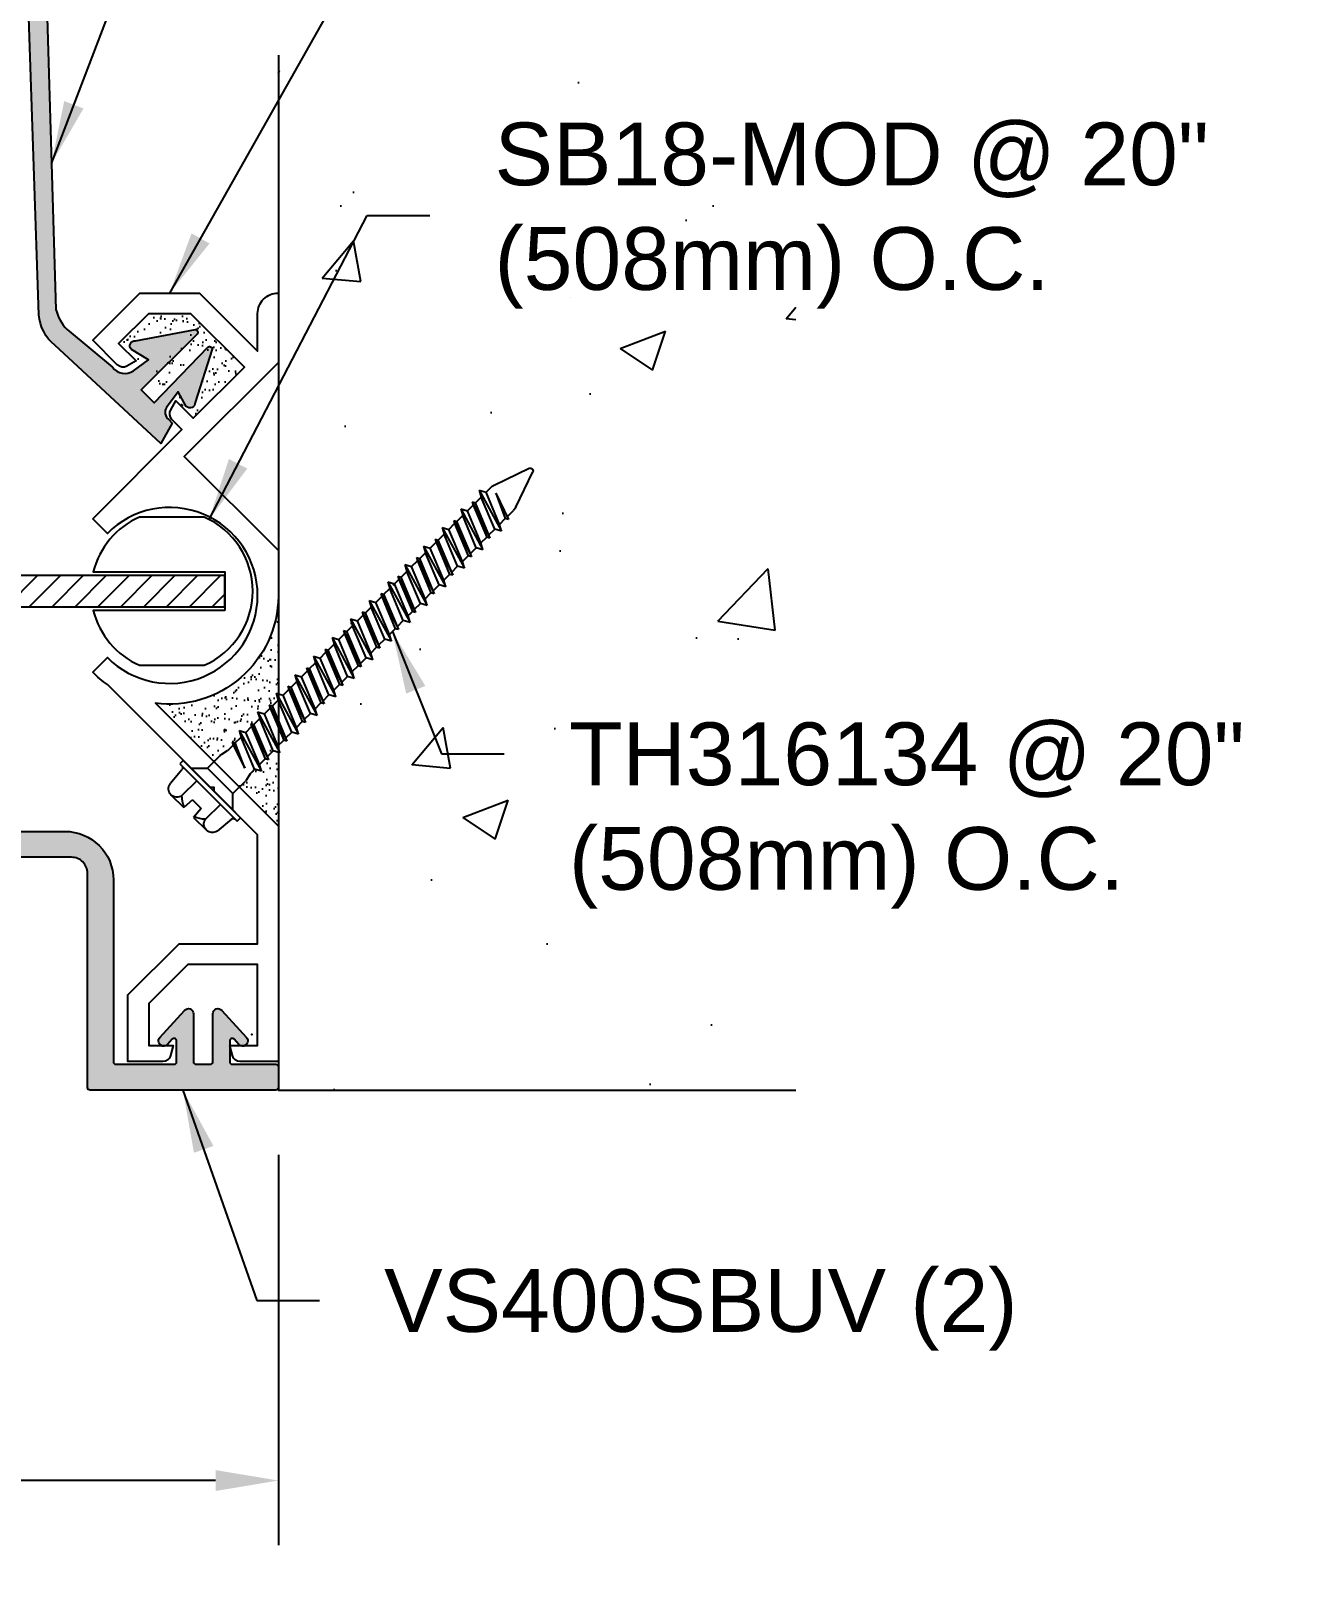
# Model space of a CAD drawing. Header units: inches. Extents: x -2.3 to 14.6, y 3.3 to 12.8.
# Drawn here: x 9.69 to 14.58, y 3.3 to 9.26 of the extents above; entities that cross this region are included whole.
import ezdxf

# ---------------------------------------------------------------- set-up
doc = ezdxf.new("R2010")
doc.units = ezdxf.units.IN
doc.header["$MEASUREMENT"] = 0
for name, color, linetype in [('Anchors', 4, 'Continuous'), ('Conditions', 1, 'Continuous'), ('Dimensions', 3, 'Continuous'), ('Fillers', 2, 'Continuous'), ('Metals', 7, 'Continuous'), ('Text', 2, 'Continuous')]:
    doc.layers.add(name, color=color, linetype=linetype)
doc.styles.add('Arial', font='arial.ttf')
doc.dimstyles.new('Arial', dxfattribs={"dimtxt": 0.2425, "dimasz": 0.2425, "dimexe": 0.25, "dimexo": 0.25, "dimgap": 0.25, "dimtad": 0, "dimtih": 1, "dimtoh": 1, "dimdec": 4, "dimzin": 3, "dimdsep": 46, "dimlunit": 4, "dimtxsty": 'Arial', "dimcen": 0.09, "dimadec": 0, "dimazin": 0, "dimtfac": 1, "dimtdec": 4, "dimtofl": 0, "dimtmove": 0, "dimatfit": 3, "dimfxl": 0, "dimfrac": 2, "dimtolj": 1, "dimtzin": 0, "dimarcsym": 0})
pattern_1 = [(142.5, (13.298924, 0), (0.00204728, 0.06262177), [0, -0.0494, 0, -0.05525, 0, -0.0528125]), (172.5, (13.298924, 0), (-0.05751774, 0.09171975), [0, -0.02665, 0, -0.044525, 0, -0.0170625]), (212.5, (13.3389, 0), (-0.1012096, 0.00018392), [0, -0.01625, 0, -0.0585, 0, -0.076375]), (222.5, (13.3389, 0), (-0.0976991, 0.02852446), [0, -0.008125, 0, -0.03835, 0, -0.043875])]

# ---------------------------------------------------------------- blocks, each defined once
blk = doc.blocks.new('Th316134')
for p, q in [((-0.1352, 1.779), (-0.129, 1.8501)), ((-0.0968, 1.8775), (-0.0272, 1.8775)), ((-0.0645, 1.7688), (-0.0645, 1.8501)), ((-0.0233, 1.8325), (-0.0272, 1.8775)), ((0.0232, 1.8325), (0.0272, 1.8775)), ((0.0272, 1.8775), (0.0967, 1.8775)), ((0.0645, 1.7688), (0.0645, 1.8501)), ((0.1352, 1.779), (0.129, 1.8501)), ((-0.0233, 1.8325), (0.0232, 1.8325)), ((-0.1568, 1.75), (-0.1568, 1.7688)), ((-0.1568, 1.7688), (0.1567, 1.7688)), ((-0.1568, 1.75), (0.1567, 1.75)), ((-0.1148, 1.75), (-0.0698, 1.705)), ((0.1148, 1.75), (0.0697, 1.705)), ((0.1567, 1.7688), (0.1567, 1.75)), ((-0.0698, 1.705), (-0.0698, 1.6379)), ((-0.0698, 1.705), (0.0697, 1.705)), ((0.0697, 1.705), (0.0697, 1.6379)), ((-0.0687, 1.6283), (-0.0633, 1.6023)), ((0.0687, 1.6283), (0.0633, 1.6023)), ((-0.0863, 1.5156), (0.0862, 1.5664)), ((-0.0737, 1.5664), (0.0321, 1.6029)), ((-0.0737, 1.5664), (-0.0623, 1.5726)), ((-0.0737, 1.5664), (-0.0623, 1.5602)), ((-0.0623, 1.5726), (0.0321, 1.6029)), ((0.0321, 1.6029), (-0.0623, 1.5602)), ((-0.0623, 1.5927), (-0.0623, 1.5726)), ((0.0623, 1.5793), (-0.0623, 1.5285)), ((-0.0623, 1.5602), (-0.0623, 1.5285)), ((0.0623, 1.5535), (-0.0623, 1.5027)), ((0.0623, 1.5927), (0.0623, 1.5793)), ((0.0862, 1.5664), (0.0623, 1.5793)), ((0.0862, 1.5664), (0.0623, 1.5535)), ((0.0623, 1.5535), (0.0623, 1.5218)), ((-0.0863, 1.5156), (-0.0623, 1.5285)), ((-0.0863, 1.5156), (-0.0623, 1.5027)), ((-0.0737, 1.4648), (0.0737, 1.5156)), ((-0.0623, 1.471), (0.0623, 1.5218)), ((0.0623, 1.5095), (-0.0623, 1.4587)), ((-0.0623, 1.5027), (-0.0623, 1.471)), ((0.0737, 1.5156), (0.0623, 1.5218)), ((0.0737, 1.5156), (0.0623, 1.5095)), ((0.0623, 1.5095), (0.0623, 1.4778)), ((-0.0863, 1.4141), (0.0862, 1.4648)), ((-0.0737, 1.4648), (-0.0623, 1.471)), ((-0.0737, 1.4648), (-0.0623, 1.4587)), ((0.0623, 1.4778), (-0.0623, 1.427)), ((-0.0623, 1.4587), (-0.0623, 1.427)), ((0.0623, 1.4519), (-0.0623, 1.4011)), ((0.0862, 1.4648), (0.0623, 1.4778)), ((0.0862, 1.4648), (0.0623, 1.4519)), ((0.0623, 1.4519), (0.0623, 1.4202)), ((-0.0863, 1.4141), (-0.0623, 1.427)), ((-0.0863, 1.4141), (-0.0623, 1.4011)), ((-0.0737, 1.3633), (0.0737, 1.4141)), ((-0.0623, 1.3694), (0.0623, 1.4202)), ((0.0623, 1.4079), (-0.0623, 1.3571)), ((-0.0623, 1.4011), (-0.0623, 1.3694)), ((0.0623, 1.3762), (-0.0623, 1.3254)), ((0.0737, 1.4141), (0.0623, 1.4202)), ((0.0737, 1.4141), (0.0623, 1.4079)), ((0.0623, 1.4079), (0.0623, 1.3762)), ((0.0862, 1.3633), (0.0623, 1.3762)), ((-0.0863, 1.3125), (0.0862, 1.3633)), ((-0.0863, 1.3125), (-0.0623, 1.3254)), ((-0.0863, 1.3125), (-0.0623, 1.2996)), ((-0.0737, 1.3633), (-0.0623, 1.3694)), ((-0.0737, 1.3633), (-0.0623, 1.3571)), ((-0.0737, 1.2617), (0.0737, 1.3125)), ((-0.0623, 1.3571), (-0.0623, 1.3254)), ((0.0623, 1.3504), (-0.0623, 1.2996)), ((-0.0623, 1.2679), (0.0623, 1.3187)), ((0.0862, 1.3633), (0.0623, 1.3504)), ((0.0623, 1.3504), (0.0623, 1.3187)), ((0.0737, 1.3125), (0.0623, 1.3187)), ((0.0737, 1.3125), (0.0623, 1.3063)), ((-0.0863, 1.2109), (0.0862, 1.2617)), ((-0.0737, 1.2617), (-0.0623, 1.2679)), ((-0.0737, 1.2617), (-0.0623, 1.2556)), ((0.0623, 1.3063), (-0.0623, 1.2556)), ((-0.0623, 1.2996), (-0.0623, 1.2679)), ((0.0623, 1.2746), (-0.0623, 1.2239)), ((-0.0623, 1.2556), (-0.0623, 1.2239)), ((0.0623, 1.3063), (0.0623, 1.2746)), ((0.0862, 1.2617), (0.0623, 1.2746)), ((0.0862, 1.2617), (0.0623, 1.2488)), ((-0.0863, 1.2109), (-0.0623, 1.2239)), ((-0.0863, 1.2109), (-0.0623, 1.198)), ((-0.0737, 1.1602), (0.0737, 1.2109)), ((0.0623, 1.2488), (-0.0623, 1.198)), ((-0.0623, 1.1663), (0.0623, 1.2171)), ((0.0623, 1.2048), (-0.0623, 1.154)), ((-0.0623, 1.198), (-0.0623, 1.1663)), ((0.0623, 1.2488), (0.0623, 1.2171)), ((0.0737, 1.2109), (0.0623, 1.2171)), ((0.0737, 1.2109), (0.0623, 1.2048)), ((0.0623, 1.2048), (0.0623, 1.1731)), ((-0.0863, 1.1094), (0.0862, 1.1602)), ((-0.0737, 1.1602), (-0.0623, 1.1663)), ((-0.0737, 1.1602), (-0.0623, 1.154)), ((0.0623, 1.1731), (-0.0623, 1.1223)), ((-0.0623, 1.154), (-0.0623, 1.1223)), ((0.0623, 1.1472), (-0.0623, 1.0965)), ((0.0862, 1.1602), (0.0623, 1.1731)), ((0.0862, 1.1602), (0.0623, 1.1472)), ((0.0623, 1.1472), (0.0623, 1.1155)), ((-0.0863, 1.1094), (-0.0623, 1.1223)), ((-0.0863, 1.1094), (-0.0623, 1.0965)), ((-0.0737, 1.0586), (0.0737, 1.1094)), ((-0.0623, 1.0648), (0.0623, 1.1155)), ((0.0623, 1.1032), (-0.0623, 1.0524)), ((-0.0623, 1.0965), (-0.0623, 1.0648)), ((0.0737, 1.1094), (0.0623, 1.1155)), ((0.0737, 1.1094), (0.0623, 1.1032)), ((0.0623, 1.1032), (0.0623, 1.0715)), ((-0.0863, 1.0078), (0.0862, 1.0586)), ((-0.0863, 1.0078), (-0.0623, 1.0207)), ((-0.0737, 1.0586), (-0.0623, 1.0648)), ((-0.0737, 1.0586), (-0.0623, 1.0524)), ((0.0623, 1.0715), (-0.0623, 1.0207)), ((-0.0623, 1.0524), (-0.0623, 1.0207)), ((0.0623, 1.0457), (-0.0623, 0.9949)), ((-0.0623, 0.9632), (0.0623, 1.014)), ((0.0862, 1.0586), (0.0623, 1.0715)), ((0.0862, 1.0586), (0.0623, 1.0457)), ((0.0623, 1.0457), (0.0623, 1.014)), ((0.0737, 1.0078), (0.0623, 1.014)), ((-0.0863, 1.0078), (-0.0623, 0.9949)), ((-0.0863, 0.9063), (0.0862, 0.957)), ((-0.0737, 0.957), (0.0737, 1.0078)), ((-0.0737, 0.957), (-0.0623, 0.9632)), ((-0.0737, 0.957), (-0.0623, 0.9509)), ((0.0623, 1.0016), (-0.0623, 0.9509)), ((-0.0623, 0.9949), (-0.0623, 0.9632)), ((0.0623, 0.97), (-0.0623, 0.9192)), ((0.0737, 1.0078), (0.0623, 1.0016)), ((0.0623, 1.0016), (0.0623, 0.97)), ((0.0862, 0.957), (0.0623, 0.97)), ((0.0862, 0.957), (0.0623, 0.9441)), ((-0.0863, 0.9063), (-0.0623, 0.9192)), ((-0.0863, 0.9063), (-0.0623, 0.8933)), ((-0.0737, 0.8555), (0.0737, 0.9063)), ((-0.0623, 0.9509), (-0.0623, 0.9192)), ((0.0623, 0.9441), (-0.0623, 0.8933)), ((-0.0623, 0.8616), (0.0623, 0.9124)), ((0.0623, 0.9001), (-0.0623, 0.8493)), ((0.0623, 0.9441), (0.0623, 0.9124)), ((0.0737, 0.9063), (0.0623, 0.9124)), ((0.0737, 0.9063), (0.0623, 0.9001)), ((0.0623, 0.9001), (0.0623, 0.8684)), ((-0.0863, 0.8047), (0.0862, 0.8555)), ((-0.0737, 0.8555), (-0.0623, 0.8616)), ((-0.0737, 0.8555), (-0.0623, 0.8493)), ((-0.0623, 0.8933), (-0.0623, 0.8616)), ((0.0623, 0.8684), (-0.0623, 0.8176)), ((-0.0623, 0.8493), (-0.0623, 0.8176)), ((0.0623, 0.8425), (-0.0623, 0.7918)), ((0.0862, 0.8555), (0.0623, 0.8684)), ((0.0862, 0.8555), (0.0623, 0.8425)), ((0.0623, 0.8425), (0.0623, 0.8109)), ((-0.0863, 0.8047), (-0.0623, 0.8176)), ((-0.0863, 0.8047), (-0.0623, 0.7918)), ((-0.0737, 0.7539), (0.0737, 0.8047)), ((-0.0623, 0.7601), (0.0623, 0.8109)), ((0.0623, 0.7985), (-0.0623, 0.7477)), ((-0.0623, 0.7918), (-0.0623, 0.7601)), ((0.0737, 0.8047), (0.0623, 0.8109)), ((0.0737, 0.8047), (0.0623, 0.7985)), ((0.0623, 0.7985), (0.0623, 0.7668)), ((-0.0863, 0.7031), (0.0862, 0.7539)), ((-0.0863, 0.7031), (-0.0623, 0.716)), ((-0.0737, 0.7539), (-0.0623, 0.7601)), ((-0.0737, 0.7539), (-0.0623, 0.7477)), ((0.0623, 0.7668), (-0.0623, 0.716)), ((-0.0623, 0.7477), (-0.0623, 0.716)), ((0.0623, 0.741), (-0.0623, 0.6902)), ((-0.0623, 0.6663), (0.0623, 0.7171)), ((0.0862, 0.7539), (0.0623, 0.7668)), ((0.0862, 0.7539), (0.0623, 0.741)), ((0.0623, 0.7488), (0.0623, 0.7171)), ((0.0737, 0.7109), (0.0623, 0.7171)), ((-0.0863, 0.7031), (-0.0623, 0.6902)), ((-0.0863, 0.6094), (0.0862, 0.6602)), ((-0.0737, 0.6602), (0.0737, 0.7109)), ((-0.0737, 0.6602), (-0.0623, 0.6663)), ((-0.0737, 0.6602), (-0.0623, 0.654)), ((0.0623, 0.7048), (-0.0623, 0.654)), ((-0.0623, 0.698), (-0.0623, 0.6663)), ((0.0623, 0.6731), (-0.0623, 0.6223)), ((0.0737, 0.7109), (0.0623, 0.7048)), ((0.0623, 0.7048), (0.0623, 0.6731)), ((0.0862, 0.6602), (0.0623, 0.6731)), ((0.0862, 0.6602), (0.0623, 0.6472)), ((-0.0863, 0.6094), (-0.0623, 0.6223)), ((-0.0863, 0.6094), (-0.0623, 0.5965)), ((-0.0737, 0.5586), (0.0737, 0.6094)), ((-0.0623, 0.654), (-0.0623, 0.6223)), ((0.0623, 0.6472), (-0.0623, 0.5965)), ((-0.0623, 0.5648), (0.0623, 0.6155)), ((0.0623, 0.6032), (-0.0623, 0.5524)), ((-0.0623, 0.5965), (-0.0623, 0.5648)), ((0.0623, 0.6472), (0.0623, 0.6155)), ((0.0737, 0.6094), (0.0623, 0.6155)), ((0.0737, 0.6094), (0.0623, 0.6032)), ((0.0623, 0.6032), (0.0623, 0.5715)), ((-0.0863, 0.5078), (0.0862, 0.5586)), ((-0.0737, 0.5586), (-0.0623, 0.5648)), ((-0.0737, 0.5586), (-0.0623, 0.5524)), ((0.0623, 0.5715), (-0.0623, 0.5207)), ((-0.0623, 0.5524), (-0.0623, 0.5207)), ((0.0623, 0.5457), (-0.0623, 0.4949)), ((0.0862, 0.5586), (0.0623, 0.5715)), ((0.0862, 0.5586), (0.0623, 0.5457)), ((0.0623, 0.5457), (0.0623, 0.514)), ((-0.0863, 0.5078), (-0.0623, 0.5207)), ((-0.0863, 0.5078), (-0.0623, 0.4949)), ((-0.0737, 0.457), (0.0737, 0.5078)), ((-0.0623, 0.4632), (0.0623, 0.514)), ((0.0623, 0.5016), (-0.0623, 0.4509)), ((-0.0623, 0.4949), (-0.0623, 0.4632)), ((0.0737, 0.5078), (0.0623, 0.514)), ((0.0737, 0.5078), (0.0623, 0.5016)), ((0.0623, 0.5016), (0.0623, 0.47)), ((-0.0863, 0.4063), (0.0862, 0.457)), ((-0.0863, 0.4063), (-0.0623, 0.4192)), ((-0.0737, 0.457), (-0.0623, 0.4632)), ((-0.0737, 0.457), (-0.0623, 0.4509)), ((0.0623, 0.47), (-0.0623, 0.4192)), ((-0.0623, 0.4509), (-0.0623, 0.4192)), ((0.0623, 0.4441), (-0.0623, 0.3933)), ((0.0862, 0.457), (0.0623, 0.47)), ((0.0862, 0.457), (0.0623, 0.4441)), ((0.0623, 0.4441), (0.0623, 0.4124)), ((-0.0863, 0.4063), (-0.0623, 0.3933)), ((-0.0737, 0.3555), (0.0737, 0.4063)), ((-0.0737, 0.3555), (-0.0623, 0.3616)), ((-0.0623, 0.3616), (0.0623, 0.4124)), ((0.0623, 0.4001), (-0.0623, 0.3493)), ((-0.0623, 0.3933), (-0.0623, 0.3616)), ((0.0623, 0.3684), (-0.0623, 0.3176)), ((0.0737, 0.4063), (0.0623, 0.4124)), ((0.0737, 0.4063), (0.0623, 0.4001)), ((0.0623, 0.4001), (0.0623, 0.3684)), ((0.0862, 0.3555), (0.0623, 0.3684)), ((-0.0863, 0.3047), (0.0862, 0.3555)), ((-0.0863, 0.3047), (-0.0623, 0.3176)), ((-0.0863, 0.3047), (-0.0623, 0.2918)), ((-0.0737, 0.3555), (-0.0623, 0.3493)), ((-0.0737, 0.2539), (0.0737, 0.3047)), ((-0.0623, 0.3493), (-0.0623, 0.3176)), ((0.0623, 0.3425), (-0.0623, 0.2918)), ((-0.0623, 0.2601), (0.0623, 0.3109)), ((0.0623, 0.2985), (-0.0623, 0.2477)), ((0.0862, 0.3555), (0.0623, 0.3425)), ((0.0623, 0.3425), (0.0623, 0.3109)), ((0.0737, 0.3047), (0.0623, 0.3109)), ((0.0737, 0.3047), (0.0623, 0.2985)), ((0.0623, 0.2985), (0.0623, 0.2668)), ((-0.0863, 0.2031), (0.0862, 0.2539)), ((-0.0737, 0.2539), (-0.0623, 0.2601)), ((-0.0737, 0.2539), (-0.0623, 0.2477)), ((-0.0623, 0.2918), (-0.0623, 0.2601)), ((0.0623, 0.2668), (-0.0623, 0.216)), ((-0.0623, 0.2477), (-0.0623, 0.216)), ((0.0623, 0.241), (-0.0623, 0.1902)), ((0.0862, 0.2539), (0.0623, 0.2668)), ((0.0862, 0.2539), (0.0623, 0.241)), ((0.0623, 0.241), (0.0623, 0.2093)), ((-0.0863, 0.2031), (-0.0623, 0.216)), ((-0.0863, 0.2031), (-0.0623, 0.1902)), ((-0.0623, 0.1902), (-0.0623, 0.1643)), ((-0.0335, 0.1662), (0.0623, 0.2093)), ((-0.0335, 0.1662), (0.0737, 0.2031)), ((0.0623, 0.197), (-0.0335, 0.1662)), ((0.0737, 0.2031), (0.0623, 0.2093)), ((0.0737, 0.2031), (0.0623, 0.197)), ((0.0623, 0.197), (0.0623, 0.1643)), ((-0.0596, 0.149), (-0.0096, 0.0062)), ((0.0596, 0.149), (0.0096, 0.0062))]:
    blk.add_line(p, q)
for centre, radius, start, end in [((-0.0968, 1.8448), 0.0327, 9.28497, 170.71503), ((0, 1.7879), 0.0896, 107.42152, 136.04074), ((0, 1.7879), 0.0896, 43.95926, 72.57848), ((0.0967, 1.8448), 0.0327, 9.28497, 170.71503), ((-0.1464, 1.78), 0.0112, 270, 355), ((0.1464, 1.78), 0.0112, 185, 270), ((-0.0233, 1.6379), 0.0465, 180, 191.9357), ((0.0232, 1.6379), 0.0465, 348.0643, 0), ((-0.1088, 1.5927), 0.0465, 0, 11.9357), ((0.1088, 1.5927), 0.0465, 168.0643, 180), ((-0.0158, 0.1643), 0.0465, 180, 199.30575), ((0.0158, 0.1643), 0.0465, 340.69425, 0), ((0, 0.0106), 0.0106, 204.10008, 335.89992)]:
    blk.add_arc(centre, radius, start, end)
blk = doc.blocks.new('RAL5')
blk.add_lwpolyline([(0.7175, 2.0978), (0.3724, 2.4429), (0.411, 2.4815, 0.339454), (0.416, 2.5189), (0.3958, 2.5539), (0.3286, 2.4867), (0.1314, 2.6839), (0.3376, 2.89), (0.5023, 2.89), (0.6171, 2.7752), (0.5499, 2.708), (0.5849, 2.6878, 0.339454), (0.6223, 2.6928), (0.7175, 2.788), (0.5355, 2.97), (0.3044, 2.97), (0.08, 2.7456), (0.08, 2.8905, 0.414214), (0.0005, 2.97), (0, 2.97), (0, 2.7022), (0.3634, 2.3388), (0, 1.9755), (0, 1.7977, 0.450829), (0.4753, 1.385), (0, 0.9098), (0, 0), (0.1476, 0, 0.339454), (0.1775, 0.023), (0.188, 0.062), (0.08, 0.062), (0.08, 0.375), (0.3503, 0.375), (0.501, 0.2243), (0.501, 0.062), (0.406, 0.062), (0.4165, 0.023, 0.339454), (0.4464, 0), (0.581, 0), (0.581, 0.2575), (0.3835, 0.455), (0.08, 0.455), (0.08, 0.8766), (0.2486, 1.0452), (0.2486, 1.0594), (0.2628, 1.0594), (0.6603, 1.4569, 0.044547), (0.7175, 1.5049), (0.6608, 1.5614, -2.420133), (0.6608, 2.0414), (0.7175, 2.0978)], format="xyb")
at = {"color": 0, "linetype": 'ByBlock'}
blk.add_point((0.102, 0.105), dxfattribs=at)
blk.add_point((0.102, 0.105), dxfattribs=at)
blk.add_point((0.102, 0.105), dxfattribs=at)
blk = doc.blocks.new('*D2')
at = {"layer": 'Defpoints', "color": 0}
for p in [(2.6495, 5.1672), (10.6495, 5.1672), (2.6495, 3.6584)]:
    blk.add_point(p, dxfattribs=at)
at = {"layer": 'Dimensions', "color": 0, "lineweight": -2}
for p, q in [((2.6495, 4.9172), (2.6495, 3.4084)), ((10.6495, 4.9172), (10.6495, 3.4084)), ((2.892, 3.6584), (5.6689, 3.6584)), ((10.407, 3.6584), (7.63, 3.6584))]:
    blk.add_line(p, q, dxfattribs=at)
at = {"layer": 'Dimensions', "color": 0}
for points in [[(2.892, 3.6989), (2.892, 3.618), (2.6495, 3.6584)], [(10.407, 3.6989), (10.407, 3.618), (10.6495, 3.6584)]]:
    blk.add_solid(points, dxfattribs=at)
at = {"layer": 'Dimensions', "color": 0, "insert": (6.6495, 3.6584), "char_height": 0.2425, "attachment_point": 5, "style": 'Arial'}
blk.add_mtext('\\A1;8"\\P [203mm]', dxfattribs=at)
blk = doc.blocks.new('SB20-MOD')
h = blk.add_hatch()
h.set_pattern_fill('ANSI31', color=256, scale=0.5, style=0)
h.paths.add_polyline_path([(4.0676, 7.0751), (4.0676, 7.1058), (4.0388, 7.1249), (4.0964, 7.1467), (4.0676, 7.1658), (4.0676, 7.1951), (3.3292, 7.1951), (3.3292, 7.0751)])
h.paths.add_polyline_path([(4.1376, 7.1951), (4.1376, 7.1658), (4.1664, 7.1467), (4.1088, 7.1249), (4.1376, 7.1058), (4.1376, 7.0751), (4.6489, 7.0751), (4.6489, 7.1951)])
h.paths.add_polyline_path([(9.1125, 7.0751), (9.1125, 7.1058), (9.0837, 7.1249), (9.1413, 7.1467), (9.1125, 7.1658), (9.1125, 7.1951), (8.6505, 7.1951), (8.6505, 7.0751)])
h.paths.add_polyline_path([(10.4426, 7.0751), (10.4426, 7.1951), (9.1825, 7.1951), (9.1825, 7.1658), (9.2113, 7.1467), (9.1537, 7.1249), (9.1825, 7.1058), (9.1825, 7.0751)])
blk.add_lwpolyline([(10.4426, 7.0608), (9.9344, 7.0608, 0.233897), (10.1129, 6.8487), (10.3629, 6.8487, 0.654654), (10.3629, 7.4215), (10.1129, 7.4215, 0.233897), (9.9344, 7.2095), (10.4426, 7.2095)], format="xyb", close=True)
blk.add_lwpolyline([(9.1825, 7.0751), (10.4426, 7.0751), (10.4426, 7.1951), (9.1825, 7.1951)])
blk = doc.blocks.new('bs1200')
at = {"layer": 'Fillers'}
blk.add_hatch(color=256, dxfattribs=at).paths.add_polyline_path([(4.8898, 9.5062), (4.9442, 10.8302, -0.859612), (5.1442, 10.8302), (5.4303, 9.5786, 0.901093), (5.7703, 9.5786), (6.0178, 10.7292, -0.930224), (6.2178, 10.7292), (6.4832, 9.5643, 0.3755), (6.6526, 9.4162, 0.3755), (6.822, 9.5643), (7.0873, 10.7292, -0.930224), (7.2873, 10.7292), (7.5348, 9.5786, 0.901093), (7.8748, 9.5786), (8.1609, 10.8302, -0.859612), (8.3609, 10.8302), (8.4154, 9.5062, 0.956113), (8.7554, 9.5062), (8.9352, 10.0472, -0.894712), (9.1352, 10.0472), (8.9567, 8.8672, 0.933945), (9.2967, 8.8672), (9.4858, 9.3526, -0.914565), (9.6858, 9.3526), (9.7244, 8.2033, 0.203722), (9.7856, 8.0852), (10.1952, 7.7058), (10.2395, 7.7847), (10.226, 7.7982, -0.379282), (10.2173, 7.8452), (10.2625, 7.9052), (10.2937, 7.8493, 0.684825), (10.3279, 7.8643), (10.3939, 8.0706, 0.67662), (10.3768, 8.0779), (10.1691, 7.8636), (10.1196, 7.9131), (10.3353, 8.1288, 0.637589), (10.3291, 8.1458), (10.0974, 8.103, 0.699658), (10.0816, 8.069), (10.1471, 8.0294), (10.0933, 7.9898, -0.423685), (10.0087, 8.0007), (9.8331, 8.1462, -0.131789), (9.7899, 8.2236), (9.7558, 9.3526, 0.947783), (9.4158, 9.3526), (9.2267, 8.8672, -0.871953), (9.0267, 8.8672), (9.2052, 10.0472, 0.947333), (8.8652, 10.0472), (8.6854, 9.5062, -0.861922), (8.4854, 9.5062), (8.4309, 10.8302, 0.937913), (8.0909, 10.8302), (7.8048, 9.5786, -0.854277), (7.6048, 9.5786), (7.3573, 10.7292, 0.932267), (7.0173, 10.7292), (6.7526, 9.5786, -0.377672), (6.6526, 9.4905, -0.377672), (6.5526, 9.5786), (6.2878, 10.7292, 0.932267), (5.9478, 10.7292), (5.7003, 9.5786, -0.854277), (5.5003, 9.5786), (5.2142, 10.8302, 0.937913), (4.8742, 10.8302), (4.8198, 9.5062, -0.861922), (4.6198, 9.5062), (4.4399, 10.0472, 0.947333), (4.0999, 10.0472), (4.2785, 8.8672, -0.871953), (4.0785, 8.8672), (3.8893, 9.3526, 0.947783), (3.5493, 9.3526), (3.5153, 8.2236, -0.131789), (3.4721, 8.1462), (3.3055, 8.0072, -0.423685), (3.2208, 7.9963), (3.167, 8.0358), (3.2326, 8.0754, 0.699658), (3.2168, 8.1095), (2.9851, 8.1522, 0.637589), (2.9789, 8.1352), (3.1946, 7.9195), (3.1451, 7.87), (2.9374, 8.0844, 0.67662), (2.9203, 8.0771), (2.9648, 7.8577, 0.684825), (2.9989, 7.8426), (3.0301, 7.8985), (3.0753, 7.8386, -0.37928), (3.0666, 7.7915), (3.0531, 7.7781), (3.119, 7.7123), (3.5196, 8.0852, 0.203722), (3.5808, 8.2033), (3.6193, 9.3526, -0.914565), (3.8193, 9.3526), (4.0085, 8.8672, 0.933945), (4.3485, 8.8672), (4.1699, 10.0472, -0.894712), (4.3699, 10.0472), (4.5498, 9.5062, 0.956113)])
blk.add_lwpolyline([(9.7558, 9.3526), (9.7899, 8.2236, 0.131789), (9.8331, 8.1462), (10.0087, 8.0007, 0.400335), (10.0895, 7.987), (10.1471, 8.0294), (10.0816, 8.069, -0.699658), (10.0974, 8.103), (10.3291, 8.1458, -0.637589), (10.3353, 8.1288), (10.1196, 7.9131), (10.1691, 7.8636), (10.3768, 8.0779, -0.67662), (10.3939, 8.0706), (10.3279, 7.8643, -0.684825), (10.2937, 7.8493), (10.2625, 7.9052), (10.2173, 7.8452, 0.379282), (10.226, 7.7982), (10.2395, 7.7847), (10.1952, 7.7058), (9.7856, 8.0852, -0.203722), (9.7244, 8.2033), (9.6858, 9.3526, 0.914565)], format="xyb", dxfattribs=at)
blk = doc.blocks.new('VS400SB')
at = {"linetype": 'Continuous'}
blk.add_hatch(color=256, dxfattribs=at).paths.add_polyline_path([(-0.175, 0.838, -0.414214), (-0.113, 0.9), (0.113, 0.9, -0.414214), (0.175, 0.838), (0.175, 0.01, 0.414214), (0.185, 0), (0.9025, 0, 0.414214), (0.9125, 0.01), (0.9125, 0.838, -0.414214), (0.9745, 0.9), (1.2005, 0.9, -0.414214), (1.2625, 0.838), (1.2625, 0.01, 0.414214), (1.2725, 0), (1.99, 0, 0.414214), (2, 0.01), (2, 0.09, 0.414214), (1.99, 0.1), (1.822, 0.1, -0.414214), (1.812, 0.11), (1.812, 0.19, -0.69108), (1.8295, 0.1966), (1.847, 0.1768, 1.006373), (1.8768, 0.2034), (1.7818, 0.3084, 0.686397), (1.747, 0.295), (1.747, 0.11, -0.414214), (1.737, 0.1), (1.682, 0.1, -0.414214), (1.672, 0.11), (1.672, 0.295, 0.686397), (1.6372, 0.3084), (1.5422, 0.2034, 1.006373), (1.572, 0.1768), (1.5895, 0.1966, -0.69108), (1.607, 0.19), (1.607, 0.11, -0.414214), (1.597, 0.1), (1.3725, 0.1, -0.414214), (1.3625, 0.11), (1.3625, 0.813, 0.414214), (1.1755, 1), (0.9995, 1, 0.414214), (0.8125, 0.813), (0.8125, 0.11, -0.414214), (0.8025, 0.1), (0.285, 0.1, -0.414214), (0.275, 0.11), (0.275, 0.813, 0.414214), (0.088, 1), (-0.088, 1, 0.414214), (-0.275, 0.813), (-0.275, 0.11, -0.414214), (-0.285, 0.1), (-0.8025, 0.1, -0.414214), (-0.8125, 0.11), (-0.8125, 0.813, 0.414214), (-0.9995, 1), (-1.1755, 1, 0.414214), (-1.3625, 0.813), (-1.3625, 0.11, -0.414214), (-1.3725, 0.1), (-1.597, 0.1, -0.414214), (-1.607, 0.11), (-1.607, 0.19, -0.69108), (-1.5895, 0.1966), (-1.572, 0.1768, 1.006373), (-1.5422, 0.2034), (-1.6372, 0.3084, 0.686397), (-1.672, 0.295), (-1.672, 0.11, -0.414214), (-1.682, 0.1), (-1.737, 0.1, -0.414214), (-1.747, 0.11), (-1.747, 0.295, 0.686397), (-1.7818, 0.3084), (-1.8768, 0.2034, 1.006373), (-1.847, 0.1768), (-1.8295, 0.1966, -0.69108), (-1.812, 0.19), (-1.812, 0.11, -0.414214), (-1.822, 0.1), (-1.99, 0.1, 0.414214), (-2, 0.09), (-2, 0.01, 0.414214), (-1.99, 0), (-1.2725, 0, 0.414214), (-1.2625, 0.01), (-1.2625, 0.838, -0.414214), (-1.2005, 0.9), (-0.9745, 0.9, -0.414214), (-0.9125, 0.838), (-0.9125, 0.01, 0.414214), (-0.9025, 0), (-0.185, 0, 0.414214), (-0.175, 0.01)])
at = {"linetype": 'Continuous', "flags": 128}
blk.add_lwpolyline([(-0.275, 0.11, -0.414214), (-0.285, 0.1), (-0.8025, 0.1, -0.414214), (-0.8125, 0.11), (-0.8125, 0.813, 0.414214), (-0.9995, 1), (-1.1755, 1, 0.414214), (-1.3625, 0.813), (-1.3625, 0.11, -0.414214), (-1.3725, 0.1), (-1.597, 0.1, -0.414214), (-1.607, 0.11), (-1.607, 0.19, -0.69108), (-1.5895, 0.1966), (-1.572, 0.1768, 1.006373), (-1.5422, 0.2034), (-1.6372, 0.3084, 0.686397), (-1.672, 0.295), (-1.672, 0.11, -0.414214), (-1.682, 0.1), (-1.737, 0.1, -0.414214), (-1.747, 0.11), (-1.747, 0.295, 0.686397), (-1.7818, 0.3084), (-1.8768, 0.2034, 1.006373), (-1.847, 0.1768), (-1.8295, 0.1966, -0.69108), (-1.812, 0.19), (-1.812, 0.11, -0.414214), (-1.822, 0.1), (-1.99, 0.1, 0.414214), (-2, 0.09), (-2, 0.01, 0.414214), (-1.99, 0), (-1.2725, 0, 0.414214), (-1.2625, 0.01), (-1.2625, 0.838, -0.414214), (-1.2005, 0.9), (-0.9745, 0.9, -0.414214), (-0.9125, 0.838), (-0.9125, 0.01, 0.414214), (-0.9025, 0), (-0.185, 0, 0.414214), (-0.175, 0.01), (-0.175, 0.838, -0.414214), (-0.113, 0.9), (0.113, 0.9, -0.414214), (0.175, 0.838), (0.175, 0.01, 0.414214), (0.185, 0), (0.9025, 0, 0.414214), (0.9125, 0.01), (0.9125, 0.838, -0.414214), (0.9745, 0.9), (1.2005, 0.9, -0.414214), (1.2625, 0.838), (1.2625, 0.01, 0.414214), (1.2725, 0), (1.99, 0, 0.414214), (2, 0.01), (2, 0.09, 0.414214), (1.99, 0.1), (1.822, 0.1, -0.414214), (1.812, 0.11), (1.812, 0.19, -0.69108), (1.8295, 0.1966), (1.847, 0.1768, 1.006373), (1.8768, 0.2034), (1.7818, 0.3084, 0.686397), (1.747, 0.295), (1.747, 0.11, -0.414214), (1.737, 0.1), (1.682, 0.1, -0.414214), (1.672, 0.11), (1.672, 0.295, 0.686397), (1.6372, 0.3084), (1.5422, 0.2034, 1.006373), (1.572, 0.1768), (1.5895, 0.1966, -0.69108), (1.607, 0.19), (1.607, 0.11, -0.414214), (1.597, 0.1), (1.3725, 0.1, -0.414214), (1.3625, 0.11), (1.3625, 0.813, 0.414214), (1.1755, 1), (0.9995, 1, 0.414214), (0.8125, 0.813), (0.8125, 0.11, -0.414214), (0.8025, 0.1), (0.285, 0.1, -0.414214), (0.275, 0.11), (0.275, 0.813, 0.414214), (0.088, 1), (-0.088, 1, 0.414214), (-0.275, 0.813)], format="xyb", close=True, dxfattribs=at)

msp = doc.modelspace()

# ---------------------------------------------------------------- hatches: boundary and pattern name
at = {"layer": 'Conditions'}
h = msp.add_hatch(dxfattribs=at)
h.set_pattern_fill('AR-CONC', color=256, scale=0.25, style=0)
h.paths.add_polyline_path([(12.64946, 9.1672), (10.64946, 9.1672), (10.64946, 7.08262, -0.0043076), (10.64946, 7.07538), (10.64946, 6.6986), (10.66755, 6.69317), (10.68996, 6.71558), (10.68622, 6.72803), (10.69867, 6.7243), (10.72108, 6.74671), (10.71325, 6.77282), (10.73936, 6.76499), (10.76177, 6.7874), (10.75804, 6.79985), (10.77049, 6.79611), (10.7929, 6.81852), (10.78507, 6.84463), (10.81118, 6.8368), (10.83359, 6.85921), (10.82985, 6.87166), (10.84231, 6.86793), (10.86472, 6.89034), (10.85688, 6.91645), (10.88299, 6.90862), (10.9054, 6.93103), (10.90167, 6.94348), (10.91412, 6.93974), (10.93653, 6.96215), (10.9287, 6.98826), (10.95481, 6.98043), (10.97722, 7.00284), (10.97349, 7.01529), (10.98594, 7.01156), (11.00835, 7.03397), (11.00052, 7.06008), (11.02663, 7.05225), (11.04904, 7.07466), (11.0453, 7.08711), (11.05775, 7.08337), (11.08016, 7.10579), (11.07233, 7.1319), (11.09844, 7.12406), (11.11533, 7.14095), (11.11159, 7.1534), (11.12404, 7.14967), (11.14645, 7.17208), (11.13862, 7.19819), (11.16473, 7.19036), (11.18714, 7.21277), (11.18341, 7.22522), (11.19586, 7.22148), (11.21827, 7.24389), (11.21044, 7.27), (11.23655, 7.26217), (11.25896, 7.28458), (11.25522, 7.29703), (11.26767, 7.2933), (11.29008, 7.31571), (11.28225, 7.34182), (11.30836, 7.33399), (11.33077, 7.3564), (11.32704, 7.36885), (11.33949, 7.36511), (11.3619, 7.38752), (11.35407, 7.41363), (11.38018, 7.4058), (11.40259, 7.42821), (11.39885, 7.44066), (11.41131, 7.43693), (11.43372, 7.45934), (11.42588, 7.48545), (11.45199, 7.47762), (11.47028, 7.4959, -0.084437), (11.483, 7.50493), (11.61768, 7.56972, -0.7741233), (11.63214, 7.55527), (11.56734, 7.42059, -0.084437), (11.55832, 7.40787), (11.53525, 7.3848), (11.53898, 7.37235), (11.52653, 7.37608), (11.50412, 7.35367), (11.51195, 7.32756), (11.48584, 7.3354), (11.46343, 7.31299), (11.46717, 7.30053), (11.45472, 7.30427), (11.43231, 7.28186), (11.44014, 7.25575), (11.41403, 7.26358), (11.39162, 7.24117), (11.39535, 7.22872), (11.3829, 7.23245), (11.36049, 7.21004), (11.36832, 7.18393), (11.34221, 7.19176), (11.3198, 7.16935), (11.32354, 7.1569), (11.31108, 7.16064), (11.28867, 7.13823), (11.29651, 7.11212), (11.2704, 7.11995), (11.24799, 7.09754), (11.25172, 7.08509), (11.23927, 7.08882), (11.21686, 7.06641), (11.22469, 7.0403), (11.19858, 7.04813), (11.17617, 7.02572), (11.1799, 7.01327), (11.16745, 7.01701), (11.15057, 7.00012), (11.1584, 6.97401), (11.13229, 6.98184), (11.10988, 6.95943), (11.11361, 6.94698), (11.10116, 6.95072), (11.07875, 6.92831), (11.08658, 6.9022), (11.06047, 6.91003), (11.03806, 6.88762), (11.0418, 6.87517), (11.02935, 6.8789), (11.00694, 6.85649), (11.01477, 6.83038), (10.98866, 6.83821), (10.96625, 6.8158), (10.96998, 6.80335), (10.95753, 6.80708), (10.93512, 6.78467), (10.94295, 6.75856), (10.91684, 6.7664), (10.89443, 6.74399), (10.89817, 6.73154), (10.88572, 6.73527), (10.86331, 6.71286), (10.87114, 6.68675), (10.84503, 6.69458), (10.82262, 6.67217), (10.82635, 6.65972), (10.8139, 6.66345), (10.79149, 6.64104), (10.79932, 6.61493), (10.77321, 6.62276), (10.7508, 6.60035), (10.75454, 6.5879), (10.74208, 6.59164), (10.71967, 6.56923), (10.72751, 6.54312), (10.7014, 6.55095), (10.67899, 6.52854), (10.68272, 6.51609), (10.67027, 6.51982), (10.64946, 6.49902), (10.64946, 6.49207), (10.65569, 6.4713), (10.64946, 6.47317), (10.64946, 5.1672), (12.64946, 5.1672)])
h.paths.add_polyline_path([(11.42435, 8.9707), (14.57866, 8.9707), (14.57866, 8.12289), (11.42435, 8.12289)], flags=9)
h.paths.add_polyline_path([(11.71204, 6.6489), (14.43677, 6.6489), (14.43677, 5.80092), (11.71204, 5.80092)], flags=9)
h = msp.add_hatch(dxfattribs=at)
h.set_pattern_fill('AR-SAND', color=256, scale=0.0325, style=0)
h.set_pattern_definition(pattern_1)
h.paths.add_polyline_path([(10.3779, 8.03406, 0.8271413), (10.36131, 8.04458), (10.20351, 7.88172), (10.15481, 7.93042), (10.32005, 8.09565, 0.8453389), (10.30862, 8.11172), (10.08216, 8.06991, 0.6996577), (10.0663, 8.03584), (10.13189, 7.99625), (10.10716, 7.97808), (10.09954, 7.98569), (10.03237, 8.05286), (10.14715, 8.16764), (10.31189, 8.16764), (10.51802, 7.96151), (10.32087, 7.76436), (10.25051, 7.83472), (10.26882, 7.85896), (10.30004, 7.80308, 0.6848253), (10.33416, 7.81813)])
h = msp.add_hatch(dxfattribs=at)
h.set_pattern_fill('AR-SAND', color=256, scale=0.0325, style=0)
h.set_pattern_definition(pattern_1)
h.paths.add_polyline_path([(10.1742, 6.66266, 0.4508285), (10.64946, 7.07538), (10.64946, 6.70114), (10.62869, 6.7067), (10.6373, 6.68084), (10.61557, 6.65777), (10.60301, 6.66113), (10.60712, 6.6488), (10.58539, 6.62573), (10.55906, 6.63277), (10.56766, 6.60691), (10.54593, 6.58384), (10.53338, 6.5872), (10.53748, 6.57487), (10.51575, 6.5518), (10.48942, 6.55884), (10.49803, 6.53298), (10.4763, 6.50991), (10.46374, 6.51327), (10.46785, 6.50094), (10.45404, 6.48628, -0.0521265), (10.44672, 6.47997), (10.42491, 6.46483, 0.0521265), (10.41759, 6.45852), (10.39855, 6.43831)])
h.paths.add_polyline_path([(10.49724, 6.33962), (10.51913, 6.36287, 0.0521265), (10.525, 6.37056), (10.53881, 6.39323, -0.0521265), (10.54467, 6.40092), (10.55384, 6.41065), (10.58017, 6.4036), (10.57156, 6.42947), (10.59329, 6.45254), (10.60585, 6.44918), (10.60174, 6.46151), (10.62347, 6.48458), (10.64946, 6.47762), (10.64946, 6.1874)])

# ---------------------------------------------------------------- linework, layer by layer
msp.add_lwpolyline([(10.64946, 9.1672), (10.64946, 5.1672), (12.64946, 5.1672)], dxfattribs=at)

# ---------------------------------------------------------------- block references
msp.add_blockref('bs1200', (0, -0.03956))
at = {"layer": 'Anchors'}
msp.add_blockref('SB20-MOD', (0, -0.03956), dxfattribs=at)
at = {"layer": 'Anchors', "xscale": -1, "rotation": 134.9999999999958}
msp.add_blockref('Th316134', (11.6305, 7.56809), dxfattribs=at)
at = {"layer": 'Fillers', "xscale": -1}
msp.add_blockref('VS400SB', (8.64946, 5.1672), dxfattribs=at)
at = {"layer": 'Metals', "xscale": -1, "rotation": 359.9999999999968}
msp.add_blockref('RAL5', (10.64946, 5.27764), dxfattribs=at)

# ---------------------------------------------------------------- texts
at = {"layer": 'Text', "char_height": 0.2425, "style": 'Arial'}
for s, insert, attachment_point in [('SB18-MOD @ 20"\\P(508mm) O.C.', (11.48497, 8.54679), 4), ('TH316134 @ 20"\\P(508mm) O.C.', (11.77266, 6.58828), 1), ('VS400SBUV (2)', (11.05827, 4.47559), 1)]:
    msp.add_mtext(s, dxfattribs=dict(at, insert=insert, attachment_point=attachment_point))

# ---------------------------------------------------------------- dimensions: what is measured, and where the dimension line sits
at = {"layer": 'Dimensions'}
dim = msp.add_linear_dim(base=(2.64946, 3.65844), p1=(10.64946, 5.1672), p2=(2.64946, 5.1672), dimstyle='Arial', override={"dimpost": '\\X'}, dxfattribs=at)
dim.commit()
dim.dimension.update_dxf_attribs({"geometry": '*D2', "text_midpoint": (6.64946, 3.65844), "dimtype": 160})

# ---------------------------------------------------------------- leaders
at = {"layer": 'Text', "annotation_type": 0, "has_hookline": 1, "hookline_direction": 0}
for points, text_width in [([(9.77285, 8.74857), (10.256, 10.01559), (10.4985, 10.01559)], 1.40719), ([(10.22952, 8.24764), (10.95543, 9.53335), (11.19793, 9.53335)], 0.80723), ([(10.38205, 7.37282), (10.99247, 8.54679), (11.23497, 8.54679)], 2.73003), ([(11.08996, 6.93951), (11.28016, 6.46703), (11.52266, 6.46703)], 2.58744), ([(10.28071, 5.1672), (10.56577, 4.35434), (10.80827, 4.35434)], 2.4341)]:
    msp.add_leader(points, dimstyle='Arial', dxfattribs=dict(at, text_width=text_width))

doc.saveas('drawing.dxf')
